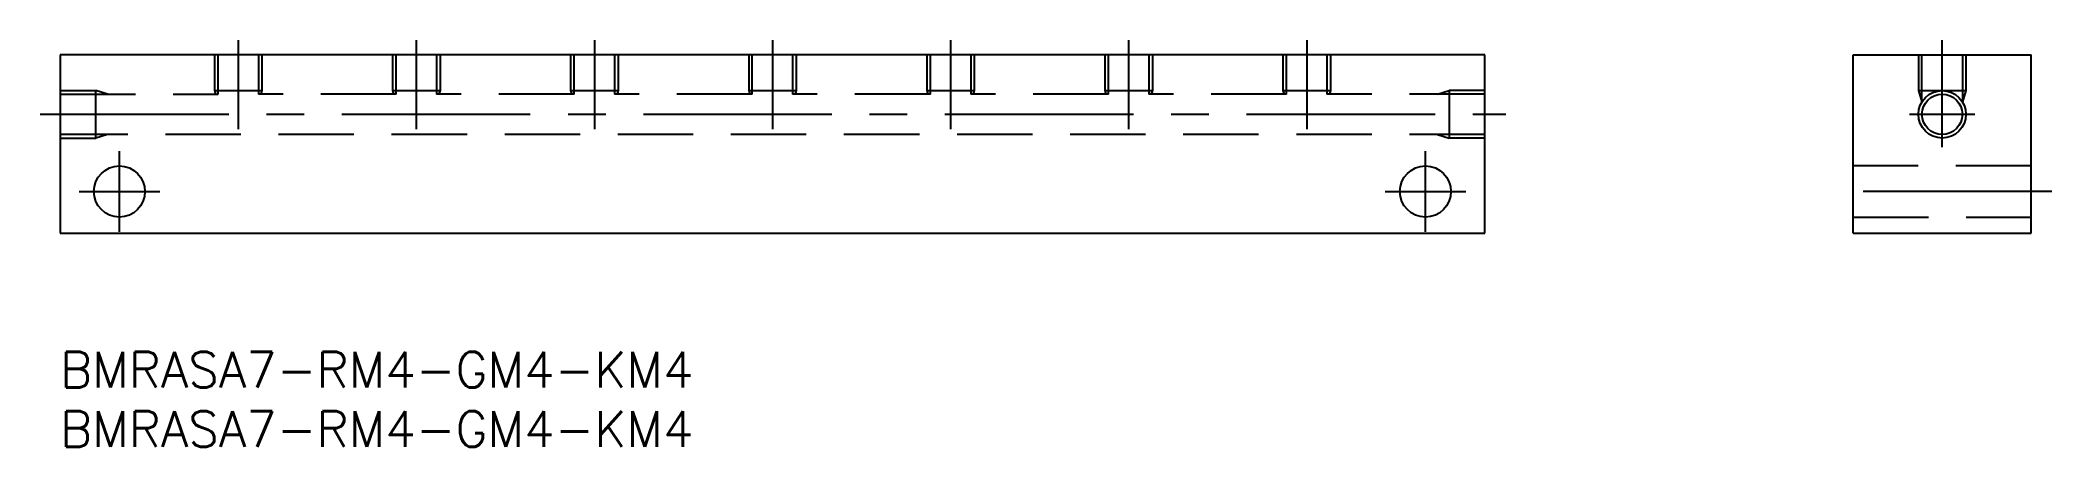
# Model space of a CAD drawing. Extents: x -2 to 168, y -8 to 26.
import ezdxf

# ---------------------------------------------------------------- set-up
doc = ezdxf.new("R2010")
doc.units = 0
doc.header["$LTSCALE"] = 0.5
doc.linetypes.add('CENTER', pattern=[50.8, 31.75, -6.35, 6.35, -6.35])
doc.linetypes.add('DASHED', pattern=[19.05, 12.7, -6.35])
for name, color, linetype in [('MSM_CENTER', 1, 'CENTER'), ('MSM_CONTINUOUS', 7, 'CONTINUOUS'), ('MSM_DASHED', 4, 'DASHED'), ('MSM_NARROW', 5, 'CONTINUOUS'), ('MSM_PART_NUMBER', 7, 'CONTINUOUS')]:
    doc.layers.add(name, color=color, linetype=linetype)
doc.styles.get("Standard").update_dxf_attribs({"font": 'txt.shx', "height": 2, "bigfont": 'bigfont.shx'})

# ---------------------------------------------------------------- blocks, each defined once
blk = doc.blocks.new('*U30')
at = {"layer": 'MSM_PART_NUMBER'}
blk.add_text('BMRASA7-RM4-GM4-KM4', height=3, dxfattribs=at).set_placement((0, -3))
blk = doc.blocks.new('*U31')
at = {"layer": 'MSM_PART_NUMBER'}
blk.add_text('BMRASA7-RM4-GM4-KM4', height=3, dxfattribs=at).set_placement((0, -8))

msp = doc.modelspace()

# ---------------------------------------------------------------- linework, layer by layer
at = {"layer": 'MSM_CENTER'}
for p, q in [((15, 26.24), (15, 18.76)), ((30, 26.24), (30, 18.76)), ((45, 26.24), (45, 18.76)), ((60, 26.24), (60, 18.76)), ((75, 26.24), (75, 18.76)), ((90, 26.24), (90, 18.76)), ((105, 26.24), (105, 18.76)), ((158.52, 17.24), (158.52, 26.24)), ((-1.67, 20), (121.78, 20)), ((155.76, 20), (161.28, 20)), ((5, 10.11), (5, 16.89)), ((115, 10.11), (115, 16.89)), ((1.61, 13.5), (8.39, 13.5)), ((111.61, 13.5), (118.39, 13.5)), ((167.75, 13.5), (149.6, 13.5))]:
    msp.add_line(p, q, dxfattribs=at)
at = {"layer": 'MSM_CONTINUOUS'}
for p, q in [((0, 25), (0, 10)), ((120, 25), (0, 25)), ((120, 10), (120, 25)), ((151.02, 10), (151.02, 25)), ((151.02, 25), (166.02, 25)), ((166.02, 10), (166.02, 25)), ((0, 10), (120, 10)), ((151.02, 10), (166.02, 10))]:
    msp.add_line(p, q, dxfattribs=at)
for centre, radius in [((158.52, 20), 1.7), ((5, 13.5), 2.15), ((115, 13.5), 2.15)]:
    msp.add_circle(centre, radius, dxfattribs=at)
at = {"layer": 'MSM_DASHED'}
for p, q in [((13, 25), (13, 22)), ((13.3, 21.7), (13.3, 25)), ((16.7, 25), (16.7, 21.7)), ((17, 25), (17, 22)), ((28, 25), (28, 22)), ((28.3, 21.7), (28.3, 25)), ((31.7, 25), (31.7, 21.7)), ((32, 25), (32, 22)), ((43, 25), (43, 22)), ((43.3, 21.7), (43.3, 25)), ((46.7, 25), (46.7, 21.7)), ((47, 25), (47, 22)), ((58, 25), (58, 22)), ((58.3, 21.7), (58.3, 25)), ((61.7, 25), (61.7, 21.7)), ((62, 25), (62, 22)), ((73, 25), (73, 22)), ((73.3, 21.7), (73.3, 25)), ((76.7, 25), (76.7, 21.7)), ((77, 25), (77, 22)), ((88, 25), (88, 22)), ((88.3, 21.7), (88.3, 25)), ((91.7, 25), (91.7, 21.7)), ((92, 25), (92, 22)), ((103, 25), (103, 22)), ((103.3, 21.7), (103.3, 25)), ((106.7, 25), (106.7, 21.7)), ((107, 25), (107, 22)), ((156.52, 25), (156.52, 22)), ((156.82, 21.05), (156.82, 25)), ((160.22, 25), (160.22, 21.05)), ((160.52, 25), (160.52, 22)), ((0, 22), (3, 22)), ((0, 21.7), (13.3, 21.7)), ((3, 18), (3, 22)), ((4, 21.7), (3, 22)), ((13, 22), (17, 22)), ((13, 22), (13.09, 21.7)), ((28.3, 21.7), (16.7, 21.7)), ((17, 22), (16.91, 21.7)), ((28, 22), (32, 22)), ((28, 22), (28.09, 21.7)), ((43.3, 21.7), (31.7, 21.7)), ((32, 22), (31.91, 21.7)), ((43, 22), (47, 22)), ((43, 22), (43.09, 21.7)), ((58.3, 21.7), (46.7, 21.7)), ((47, 22), (46.91, 21.7)), ((58, 22), (62, 22)), ((58, 22), (58.09, 21.7)), ((73.3, 21.7), (61.7, 21.7)), ((62, 22), (61.91, 21.7)), ((73, 22), (77, 22)), ((73, 22), (73.09, 21.7)), ((88.3, 21.7), (76.7, 21.7)), ((77, 22), (76.91, 21.7)), ((88, 22), (92, 22)), ((88, 22), (88.09, 21.7)), ((103.3, 21.7), (91.7, 21.7)), ((92, 22), (91.91, 21.7)), ((103, 22), (107, 22)), ((103, 22), (103.09, 21.7)), ((120, 21.7), (106.7, 21.7)), ((107, 22), (106.91, 21.7)), ((116, 21.7), (117, 22)), ((120, 22), (117, 22)), ((117, 22), (117, 18)), ((156.52, 22), (160.52, 22)), ((156.52, 22), (156.81, 21.04)), ((160.52, 22), (160.23, 21.04)), ((120, 18.3), (0, 18.3)), ((0, 18), (3, 18)), ((4, 18.3), (3, 18)), ((116, 18.3), (117, 18)), ((120, 18), (117, 18)), ((166.02, 15.65), (151.02, 15.65)), ((151.02, 11.35), (166.02, 11.35))]:
    msp.add_line(p, q, dxfattribs=at)
at = {"layer": 'MSM_NARROW'}
msp.add_circle((158.52, 20), 2, dxfattribs=at)

# ---------------------------------------------------------------- block references
at = {"layer": 'MSM_CONTINUOUS'}
for name in ['*U30', '*U31']:
    msp.add_blockref(name, (0, 0), dxfattribs=at)

doc.saveas('drawing.dxf')
